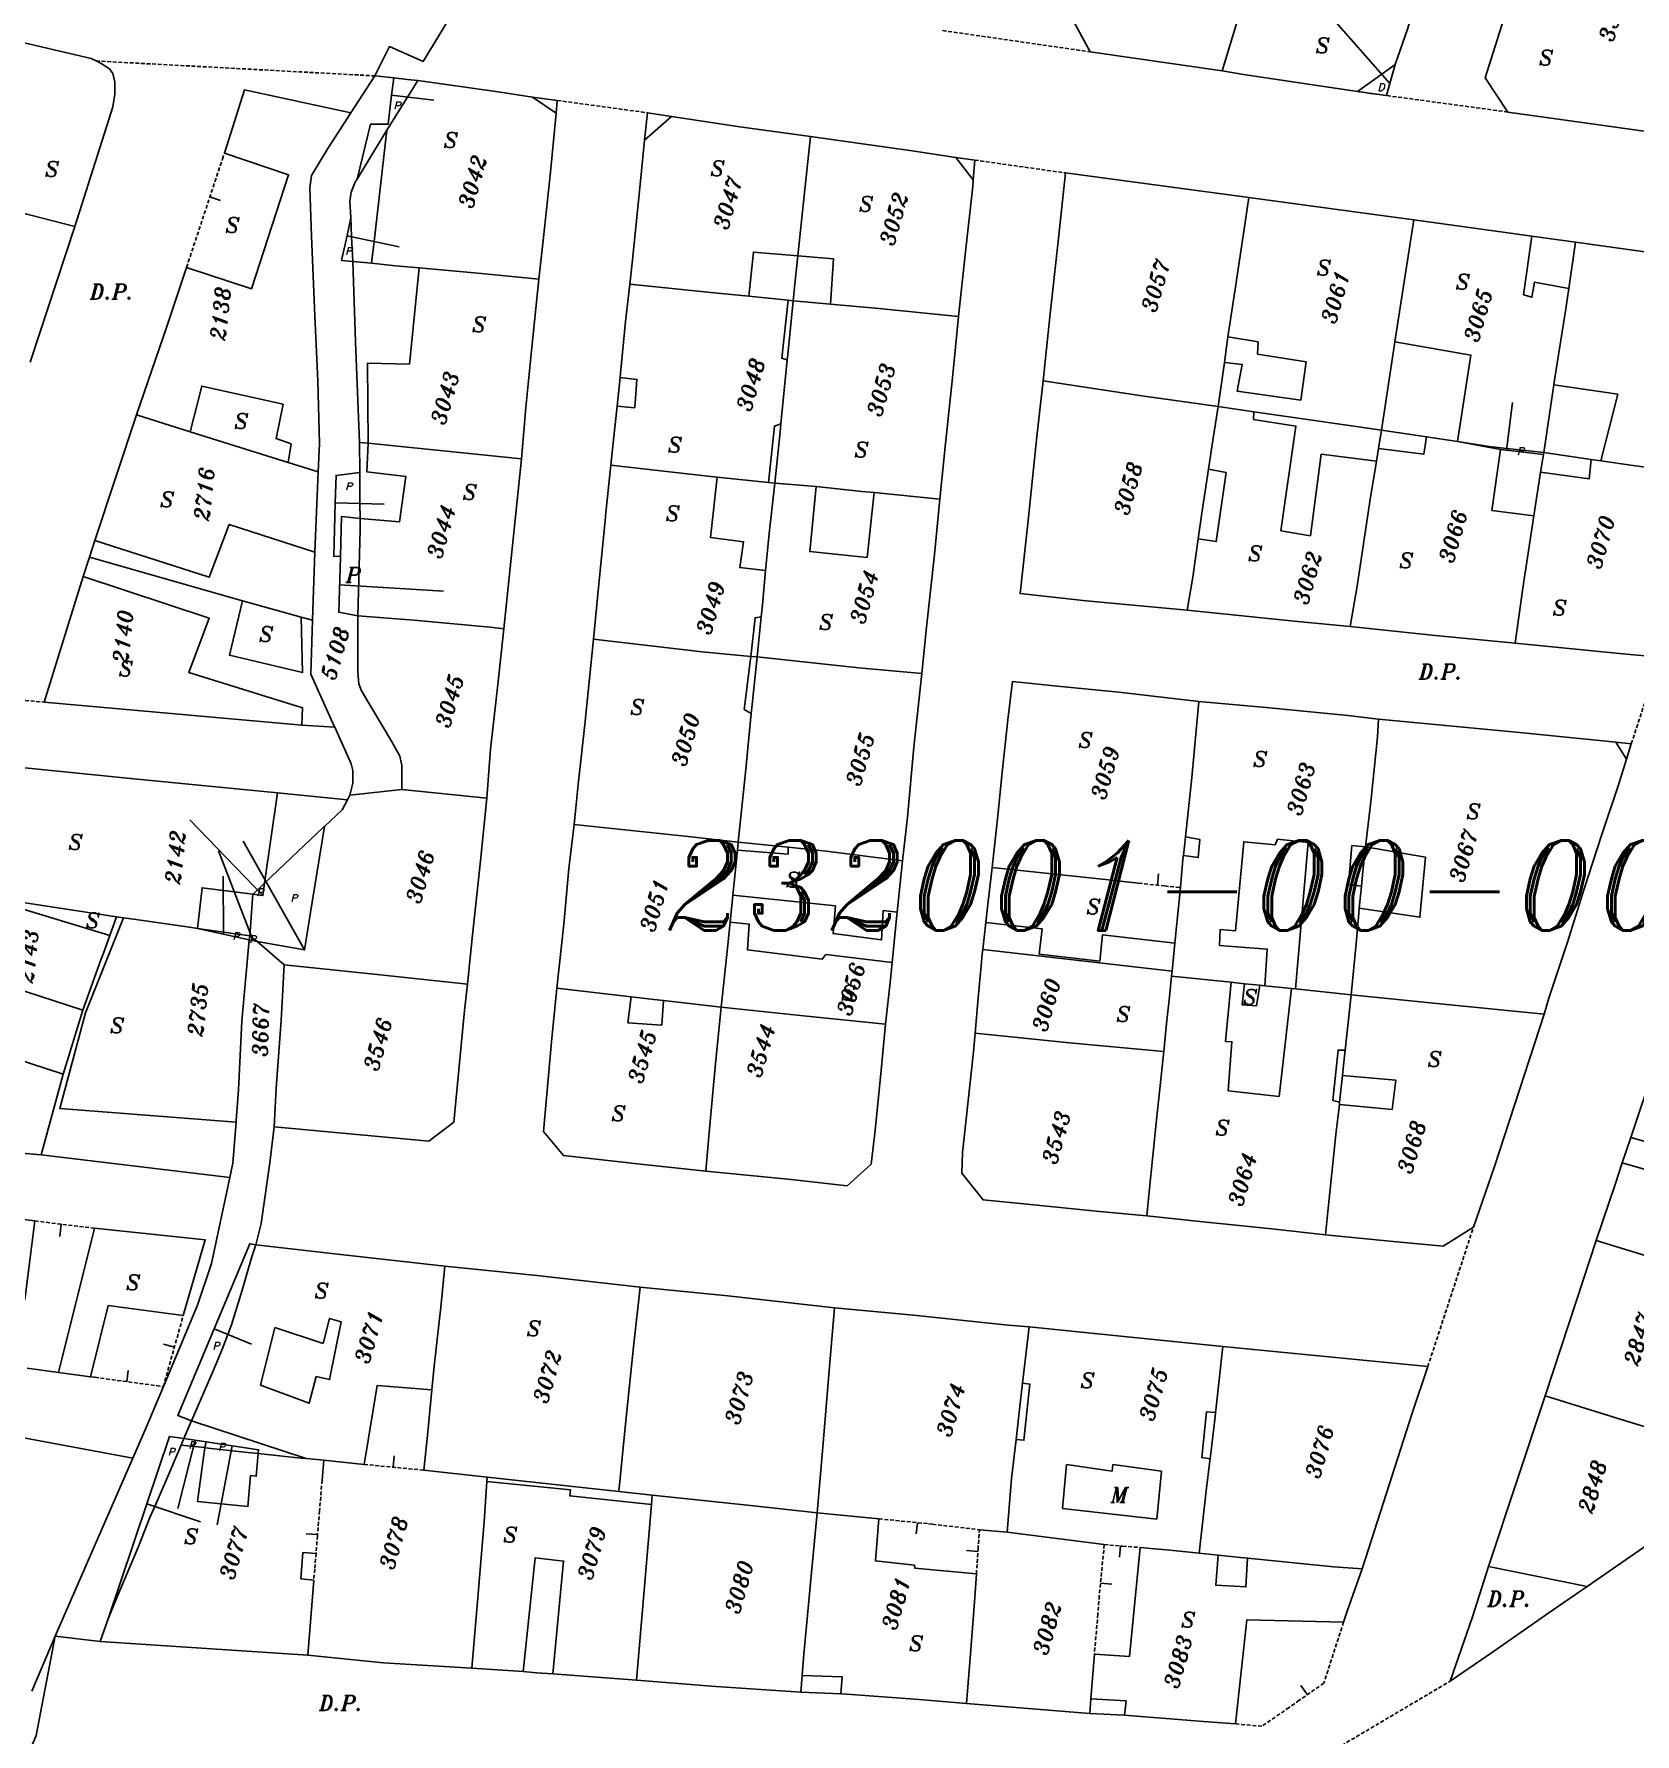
# Model space of a CAD drawing. Extents: x -334462 to -332769, y -29481 to -26664.
# Drawn here: x -333851.5 to -333744.9, y -28392.5 to -28279.3 of the extents above; entities that cross this region are included whole.
import ezdxf
from ezdxf.enums import TextEntityAlignment as Align

# ---------------------------------------------------------------- set-up
doc = ezdxf.new("R2010")
doc.units = 0
doc.header["$MEASUREMENT"] = 0
doc.linetypes.add('HIDDEN', pattern=[0.375, 0.25, -0.125])
for name, color, linetype in [('17', 7, 'CONTINUOUS'), ('18', 7, 'CONTINUOUS'), ('DP$DIVIDING$LINE', 7, 'CONTINUOUS'), ('EASEMENT$BOUNDA$', 7, 'CONTINUOUS'), ('ENC$$ST$$A$$TEXT', 7, 'CONTINUOUS'), ('ENCRO$$AREA$TEXT', 7, 'CONTINUOUS'), ('ENCROACHED$WALL', 7, 'CONTINUOUS'), ('MAP$SHEET$BOUND$', 7, 'CONTINUOUS'), ('PARCEL$BOUNDARY', 7, 'CONTINUOUS'), ('PARCEL$NUMBER', 7, 'CONTINUOUS'), ('SECTION$$A$', 7, 'CONTINUOUS'), ('STRUC$$FOOTPRINT', 7, 'CONTINUOUS')]:
    doc.layers.add(name, color=color, linetype=linetype)
doc.styles.add('ITALICT', font='ITALICT', dxfattribs={"height": 0.2})

msp = doc.modelspace()

# ---------------------------------------------------------------- linework, layer by layer
at = {"layer": '17', "color": 1, "linetype": 'Continuous'}
for p, q in [((-333776.67, -28335.99), (-333776.6, -28335.24)), ((-333827.59, -28374.77), (-333827.52, -28374.02)), ((-333792.66, -28378.47), (-333792.74, -28379.21))]:
    msp.add_line(p, q, dxfattribs=at)
at = {"layer": '18', "color": 1, "linetype": 'Continuous'}
for p, q in [((-333839.8, -28290.13), (-333839.08, -28290.37)), ((-333849.7, -28358.57), (-333849.8, -28359.39)), ((-333842.16, -28366.77), (-333842.88, -28366.57)), ((-333845.33, -28369.07), (-333845.23, -28368.33)), ((-333832.62, -28379.26), (-333833.37, -28379.2)), ((-333779.13, -28380.01), (-333779.19, -28380.76)), ((-333788.63, -28380.38), (-333789.38, -28380.33)), ((-333780.46, -28382.5), (-333779.71, -28382.57)), ((-333766.68, -28389.93), (-333767.11, -28389.31))]:
    msp.add_line(p, q, dxfattribs=at)
at = {"layer": 'DP$DIVIDING$LINE', "color": 30, "linetype": 'HIDDEN'}
for p, q in [((-333790.98, -28279.04), (-333781.15, -28280.46)), ((-333847.38, -28281.07), (-333828.8, -28282.06)), ((-333816.65, -28283.7), (-333810.65, -28284.52)), ((-333753.32, -28284.47), (-333763.33, -28283.11)), ((-333788.84, -28287.67), (-333782.8, -28288.53)), ((-333745.1, -28326.57), (-333743.21, -28320.8)), ((-333858.83, -28323.1), (-333850.84, -28323.79)), ((-333758.66, -28368.07), (-333755.62, -28358.78))]:
    msp.add_line(p, q, dxfattribs=at)
msp.add_lwpolyline([(-333772.95, -28399.72), (-333766.97, -28394.83), (-333757.17, -28389.03)], dxfattribs=at)
at = {"layer": 'ENC$$ST$$A$$TEXT', "color": 1, "linetype": 'Continuous'}
for p, q in [((-333761.19, -28282.58), (-333765.24, -28277.95)), ((-333753.41, -28307), (-333753.02, -28303.82)), ((-333831.15, -28315.97), (-333824.23, -28316.39)), ((-333836.26, -28336.68), (-333841.14, -28331.64)), ((-333839.51, -28365.55), (-333837.03, -28366.58)), ((-333840.78, -28372.96), (-333841.92, -28377.53)), ((-333844, -28377.2), (-333840.41, -28378.41))]:
    msp.add_line(p, q, dxfattribs=at)
at = {"layer": 'ENCRO$$AREA$TEXT', "color": 5, "linetype": 'Continuous'}
for p, q in [((-333827.69, -28283.35), (-333824.87, -28283.69)), ((-333830.66, -28292.71), (-333827.18, -28293.46)), ((-333831.44, -28310.52), (-333828.18, -28310.61)), ((-333833.49, -28340.3), (-333837.58, -28333.06)), ((-333836.91, -28339.69), (-333839.23, -28333.7)), ((-333838.89, -28339.27), (-333838.91, -28335.38)), ((-333838.3, -28373.34), (-333839.31, -28378.6))]:
    msp.add_line(p, q, dxfattribs=at)
at = {"layer": 'ENCROACHED$WALL', "color": 5, "linetype": 'Continuous'}
for p, q in [((-333840.61, -28338.87), (-333837.17, -28339.63)), ((-333837.17, -28339.63), (-333836.64, -28339.75))]:
    msp.add_line(p, q, dxfattribs=at)
for points in [[(-333829.99, -28288.95), (-333829.1, -28285.29), (-333827.92, -28285.29), (-333827.69, -28283.35), (-333827.55, -28282.19)], [(-333830.27, -28294.42), (-333831.02, -28294.36), (-333830.66, -28292.7), (-333830.41, -28291.53)], [(-333829.81, -28308.49), (-333831.39, -28308.68), (-333831.44, -28310.52), (-333831.53, -28314.09), (-333831.1, -28314.07)], [(-333836.64, -28339.75), (-333833.49, -28340.3), (-333832.98, -28337.13), (-333832.17, -28332.08)], [(-333840.05, -28373.07), (-333836.55, -28373.61), (-333836.57, -28373.86)]]:
    msp.add_lwpolyline(points, dxfattribs=at)
at = {"layer": 'MAP$SHEET$BOUND$', "color": 6, "linetype": 'Continuous'}
for points in [[(-333828.8, -28282.06), (-333827.83, -28280.11), (-333825.59, -28281.11), (-333823.38, -28277.48), (-333822.49, -28275.57)], [(-333855.6, -28398.56), (-333853.9, -28398.63), (-333851.37, -28392.64), (-333850.1, -28386.03)]]:
    msp.add_lwpolyline(points, dxfattribs=at)
at = {"layer": 'PARCEL$BOUNDARY', "color": 7, "linetype": 'Continuous'}
for p, q in [((-333781.15, -28280.46), (-333772.36, -28281.73)), ((-333827.55, -28282.19), (-333828.8, -28282.06)), ((-333816.65, -28283.7), (-333818.3, -28283.48)), ((-333816.72, -28284.54), (-333816.65, -28283.7)), ((-333810.65, -28284.52), (-333810.83, -28286.35)), ((-333809.04, -28284.76), (-333810.65, -28284.52)), ((-333790.09, -28287.51), (-333788.84, -28287.67)), ((-333788.84, -28287.67), (-333788.94, -28288.99)), ((-333848.8, -28292.09), (-333857.08, -28289.99)), ((-333848.8, -28292.09), (-333851.76, -28301.13)), ((-333751.72, -28292.74), (-333748.82, -28293.14)), ((-333748.82, -28293.14), (-333749.27, -28296.22)), ((-333830.27, -28294.42), (-333829.02, -28294.55)), ((-333803.9, -28296.74), (-333801.26, -28297.01)), ((-333801.26, -28297.01), (-333800.93, -28297.04)), ((-333800.93, -28297.04), (-333798.46, -28297.27)), ((-333801.34, -28300.98), (-333801.76, -28305.25)), ((-333772.63, -28304.09), (-333772.21, -28301.15)), ((-333812.47, -28302.17), (-333812.67, -28304.06)), ((-333750.27, -28302.64), (-333750.93, -28307.16)), ((-333772.63, -28304.09), (-333770.24, -28304.44)), ((-333847.45, -28313.01), (-333844.68, -28304.65)), ((-333844.68, -28304.65), (-333841.1, -28305.77)), ((-333761.75, -28305.67), (-333761.95, -28306.88)), ((-333761.75, -28305.67), (-333758.74, -28306.12)), ((-333758.74, -28306.12), (-333756.68, -28306.43)), ((-333829.83, -28306.48), (-333829.26, -28306.54)), ((-333829.83, -28306.48), (-333829.81, -28308.49)), ((-333829.26, -28306.54), (-333819.04, -28307.57)), ((-333820.22, -28318.91), (-333819.04, -28307.57)), ((-333761.95, -28306.88), (-333762.08, -28307.73)), ((-333751.14, -28308.47), (-333750.95, -28307.3)), ((-333750.95, -28307.3), (-333750.93, -28307.16)), ((-333750.93, -28307.16), (-333747.77, -28307.62)), ((-333834.57, -28307.82), (-333832.58, -28308.44)), ((-333751.59, -28311.37), (-333751.14, -28308.47)), ((-333747.77, -28307.62), (-333747.13, -28307.71)), ((-333806.01, -28308.79), (-333802.59, -28309.16)), ((-333802.59, -28309.16), (-333802.16, -28309.2)), ((-333802.16, -28309.2), (-333799.4, -28309.43)), ((-333795.53, -28309.83), (-333791.16, -28310.27)), ((-333847.81, -28314.13), (-333847.45, -28313.01)), ((-333848.23, -28315.42), (-333847.81, -28314.13)), ((-333847.81, -28314.13), (-333837.63, -28317.03)), ((-333850.84, -28323.79), (-333848.23, -28315.42)), ((-333837.63, -28317.03), (-333833.71, -28318.14)), ((-333833.71, -28318.14), (-333832.95, -28318.33)), ((-333803.07, -28318.11), (-333803.33, -28320.78)), ((-333803.76, -28320.74), (-333803.33, -28320.78)), ((-333833.67, -28325.33), (-333850.84, -28323.79)), ((-333831.47, -28325.46), (-333833.67, -28325.33)), ((-333746.12, -28326.46), (-333745.1, -28326.57)), ((-333745.1, -28326.57), (-333745.42, -28327.6)), ((-333830.63, -28330.3), (-333835.29, -28329.84)), ((-333827.01, -28329.61), (-333830.47, -28330)), ((-333827.01, -28329.61), (-333821.35, -28330.18)), ((-333804.59, -28333.12), (-333804.64, -28333.66)), ((-333804.59, -28333.12), (-333801.27, -28333.45)), ((-333774.81, -28332.77), (-333774.94, -28334)), ((-333794.01, -28337.78), (-333793.65, -28334.36)), ((-333855.12, -28336.71), (-333846.02, -28338.1)), ((-333804.96, -28336.65), (-333805.13, -28338.46)), ((-333775.13, -28336.15), (-333775.5, -28339.86)), ((-333763.22, -28337.53), (-333763.08, -28336.06)), ((-333846.02, -28338.1), (-333846.46, -28339.34)), ((-333846.02, -28338.1), (-333845.55, -28338.17)), ((-333840.61, -28338.87), (-333837.14, -28339.36)), ((-333788.31, -28340.28), (-333788.1, -28338.47)), ((-333836.64, -28339.75), (-333837.14, -28339.36)), ((-333834.85, -28341.3), (-333836.64, -28339.75)), ((-333775.5, -28339.86), (-333775.69, -28341.72)), ((-333856.69, -28341.59), (-333848.25, -28344.32)), ((-333775.69, -28341.72), (-333775.73, -28342.06)), ((-333775.73, -28342.06), (-333771.75, -28342.46)), ((-333771.75, -28342.46), (-333770.88, -28342.55)), ((-333770.88, -28342.55), (-333769.85, -28342.65)), ((-333816.67, -28342.86), (-333811.74, -28343.42)), ((-333809.58, -28343.67), (-333805.73, -28344.12)), ((-333767.73, -28342.87), (-333767.48, -28342.9)), ((-333767.48, -28342.9), (-333763.77, -28343.3)), ((-333763.77, -28343.3), (-333764.17, -28346.97)), ((-333848.25, -28344.32), (-333849.56, -28348.59)), ((-333764.35, -28348.66), (-333764.54, -28350.44)), ((-333764.54, -28350.44), (-333764.55, -28350.6)), ((-333745.13, -28352.79), (-333745.7, -28354.49)), ((-333851.04, -28353.95), (-333838.46, -28355.47)), ((-333851.45, -28358.36), (-333861.88, -28357.07)), ((-333851.97, -28368.16), (-333849.87, -28368.47)), ((-333849.87, -28368.47), (-333847.74, -28368.75)), ((-333750.83, -28370.01), (-333754.62, -28381.38)), ((-333844.93, -28374.17), (-333855.7, -28372.15)), ((-333841.7, -28373.29), (-333841.52, -28372.85)), ((-333841.7, -28373.29), (-333840.13, -28373.46)), ((-333833.39, -28374.19), (-333832.21, -28374.31)), ((-333832.21, -28374.31), (-333832.32, -28375.63)), ((-333832.21, -28374.31), (-333829.52, -28374.58)), ((-333825.54, -28374.97), (-333821.32, -28375.44)), ((-333821.32, -28375.44), (-333821.34, -28375.72)), ((-333812.54, -28376.38), (-333821.32, -28375.44)), ((-333812.54, -28376.38), (-333810.33, -28376.64)), ((-333810.33, -28376.64), (-333810.37, -28377.25)), ((-333810.37, -28377.25), (-333811.37, -28388.97)), ((-333799.33, -28377.8), (-333795.23, -28378.21)), ((-333788.53, -28378.94), (-333786.69, -28379.09)), ((-333786.69, -28379.09), (-333780.21, -28379.93)), ((-333773.88, -28380.5), (-333772.62, -28380.63)), ((-333832.87, -28382.29), (-333833.28, -28387.3)), ((-333754.62, -28381.38), (-333748.05, -28382.71)), ((-333847.1, -28386.38), (-333846.58, -28384.88)), ((-333851.65, -28389.7), (-333850.1, -28386.03)), ((-333850.1, -28386.03), (-333847.1, -28386.38)), ((-333833.28, -28387.3), (-333847.1, -28386.38)), ((-333818.92, -28388.39), (-333822.34, -28388.16)), ((-333811.37, -28388.97), (-333816.95, -28388.54)), ((-333800.33, -28388.64), (-333800.43, -28389.77)), ((-333797.76, -28389.88), (-333800.43, -28389.77)), ((-333781.1, -28390.2), (-333781.18, -28391.17)), ((-333781.18, -28391.17), (-333789.38, -28390.51)), ((-333778.87, -28391.3), (-333781.18, -28391.17))]:
    msp.add_line(p, q, dxfattribs=at)
at = {"layer": 'PARCEL$BOUNDARY', "color": 2, "linetype": 'HIDDEN'}
for p, q in [((-333851.45, -28358.36), (-333847.48, -28358.85)), ((-333842.89, -28369.4), (-333841.57, -28364.66))]:
    msp.add_line(p, q, dxfattribs=at)
at = {"layer": 'PARCEL$BOUNDARY', "color": 7, "linetype": 'Continuous'}
for points in [[(-333778.44, -28264.97), (-333779.65, -28268.99), (-333780.92, -28273.23), (-333782.41, -28278.12), (-333781.15, -28280.46)], [(-333753.32, -28284.47), (-333754.84, -28282.2), (-333753.48, -28277.91), (-333752, -28273.2), (-333750.64, -28268.86)], [(-333757.68, -28271.33), (-333758.57, -28274.18), (-333760.01, -28278.95), (-333760.83, -28281.31)], [(-333770.6, -28275.93), (-333770.83, -28276.66), (-333772.36, -28281.73)], [(-333847.38, -28281.07), (-333847.71, -28280.9), (-333853.99, -28279.43)], [(-333848.8, -28292.09), (-333846.53, -28284.97), (-333846.27, -28284.13), (-333846.12, -28283.28), (-333846.13, -28282.49), (-333846.27, -28281.9), (-333846.48, -28281.6), (-333847.04, -28281.24), (-333847.38, -28281.07)], [(-333760.83, -28281.31), (-333762.19, -28282.29), (-333763.33, -28283.11)], [(-333828, -28285.68), (-333826.63, -28283.48), (-333825.94, -28282.38)], [(-333825.94, -28282.38), (-333826.64, -28282.3), (-333827.55, -28282.19)], [(-333825.94, -28282.38), (-333820.59, -28283.13), (-333818.3, -28283.48)], [(-333763.33, -28283.11), (-333770.93, -28281.96), (-333772.36, -28281.73)], [(-333838.83, -28287.21), (-333837.48, -28282.99), (-333830.41, -28284.53)], [(-333817.89, -28295.61), (-333817.57, -28292.83), (-333817.11, -28288.48), (-333816.72, -28284.54)], [(-333809.04, -28284.76), (-333804.5, -28285.45), (-333799.78, -28286.11)], [(-333743.94, -28285.79), (-333749.18, -28285.06), (-333753.32, -28284.47)], [(-333829.99, -28288.95), (-333829.51, -28288.16), (-333828, -28285.68)], [(-333810.83, -28286.35), (-333811.12, -28289.3), (-333811.67, -28294.55), (-333811.82, -28295.94)], [(-333799.78, -28286.11), (-333800.27, -28290.68), (-333800.63, -28294.06)], [(-333799.78, -28286.11), (-333793.01, -28287.06), (-333790.09, -28287.51)], [(-333830.41, -28291.53), (-333830.47, -28290.41), (-333830.39, -28289.82), (-333830.12, -28289.15), (-333830.05, -28289.04), (-333829.99, -28288.95)], [(-333789.92, -28298.09), (-333789.45, -28293.79), (-333788.97, -28289.4), (-333788.94, -28288.99)], [(-333782.8, -28288.53), (-333783.3, -28293.3), (-333783.83, -28298.12), (-333784.28, -28302.39)], [(-333770.57, -28290.16), (-333776.35, -28289.38), (-333782.8, -28288.53)], [(-333771.97, -28299.44), (-333771.42, -28295.82), (-333770.81, -28291.68), (-333770.57, -28290.16)], [(-333770.57, -28290.16), (-333769.6, -28290.29), (-333762.72, -28291.24), (-333759.59, -28291.66)], [(-333830.27, -28294.42), (-333830.35, -28292.77), (-333830.41, -28291.53)], [(-333760.86, -28299.78), (-333760.24, -28295.79), (-333759.59, -28291.66)], [(-333759.59, -28291.66), (-333752.83, -28292.59), (-333751.72, -28292.74)], [(-333748.82, -28293.14), (-333744.52, -28293.75), (-333738.88, -28294.59)], [(-333844.68, -28304.65), (-333842.66, -28298.75), (-333841.35, -28294.82)], [(-333830.27, -28294.42), (-333830.1, -28299.79), (-333829.89, -28304.83), (-333829.83, -28306.48)], [(-333829.02, -28294.55), (-333827.43, -28294.71), (-333825.86, -28294.85)], [(-333825.86, -28294.85), (-333821.71, -28295.23), (-333817.89, -28295.61)], [(-333800.63, -28294.06), (-333800.83, -28295.93), (-333800.93, -28297.04)], [(-333819.04, -28307.57), (-333818.75, -28304.16), (-333818.37, -28300.38), (-333817.89, -28295.61)], [(-333811.82, -28295.94), (-333812.11, -28298.43), (-333812.44, -28301.88), (-333812.47, -28302.17)], [(-333811.82, -28295.94), (-333806.19, -28296.51), (-333803.9, -28296.74)], [(-333749.27, -28296.22), (-333749.46, -28297.59), (-333750.2, -28302.18), (-333750.27, -28302.64)], [(-333800.93, -28297.04), (-333801.3, -28300.63), (-333801.34, -28300.98)], [(-333798.46, -28297.27), (-333795.23, -28297.57), (-333789.92, -28298.09)], [(-333791.16, -28310.27), (-333790.78, -28306.55), (-333790.32, -28302.19), (-333789.92, -28298.09)], [(-333772.21, -28301.15), (-333772.07, -28300.11), (-333771.97, -28299.44)], [(-333761.75, -28305.67), (-333761.02, -28300.82), (-333760.86, -28299.78)], [(-333784.28, -28302.39), (-333784.71, -28306.08), (-333785.28, -28311.68), (-333785.81, -28316.56), (-333781.42, -28317.03), (-333774.69, -28317.67)], [(-333784.28, -28302.39), (-333777.71, -28303.37), (-333772.63, -28304.09)], [(-333812.67, -28304.06), (-333812.93, -28306.51), (-333813.08, -28308.01)], [(-333773.27, -28308.27), (-333773.04, -28306.79), (-333772.63, -28304.09)], [(-333801.76, -28305.25), (-333801.79, -28305.55), (-333802.16, -28309.2)], [(-333770.24, -28304.44), (-333767.3, -28304.87), (-333766.68, -28304.96), (-333761.75, -28305.67)], [(-333841.1, -28305.77), (-333835.64, -28307.48), (-333834.57, -28307.82)], [(-333756.68, -28306.43), (-333754.58, -28306.75), (-333753.79, -28306.84), (-333753.39, -28306.88), (-333750.93, -28307.16)], [(-333829.81, -28308.49), (-333829.8, -28310.56), (-333829.79, -28311.55)], [(-333813.08, -28308.01), (-333813.44, -28311.37), (-333813.45, -28311.47), (-333813.88, -28315.94), (-333814.24, -28319.6)], [(-333813.08, -28308.01), (-333806.63, -28308.73), (-333806.01, -28308.79)], [(-333773.95, -28312.9), (-333773.72, -28311.21), (-333773.27, -28308.27)], [(-333762.08, -28307.73), (-333762.52, -28310.43), (-333763.37, -28316.06), (-333763.83, -28318.76)], [(-333747.13, -28307.71), (-333744.97, -28308.02), (-333739.33, -28308.81)], [(-333802.16, -28309.2), (-333802.54, -28312.55), (-333802.62, -28313.47), (-333802.77, -28315.01)], [(-333799.4, -28309.43), (-333796.37, -28309.75), (-333795.53, -28309.83)], [(-333792.37, -28321.89), (-333792.05, -28318.79), (-333791.52, -28313.96), (-333791.16, -28310.27)], [(-333829.79, -28311.55), (-333829.78, -28312.28), (-333829.93, -28318.03)], [(-333752.84, -28319.86), (-333752.33, -28316.19), (-333751.59, -28311.37)], [(-333774.69, -28317.67), (-333774.3, -28315.47), (-333773.95, -28312.9)], [(-333802.77, -28315.01), (-333802.99, -28317.3), (-333803.07, -28318.11)], [(-333774.69, -28317.67), (-333767.34, -28318.42), (-333763.83, -28318.76)], [(-333829.93, -28318.03), (-333829.93, -28321.8), (-333829.88, -28322.58), (-333829.7, -28323.03), (-333827.69, -28326.4), (-333827.15, -28327.39), (-333827, -28328.01), (-333827.01, -28329.61)], [(-333829.93, -28318.03), (-333826.21, -28318.34), (-333821.12, -28318.8), (-333820.22, -28318.91)], [(-333821.35, -28330.18), (-333821.1, -28326.93), (-333820.63, -28322.82), (-333820.22, -28318.91)], [(-333763.83, -28318.76), (-333758.17, -28319.35), (-333752.84, -28319.86)], [(-333814.24, -28319.6), (-333814.81, -28325.29), (-333815.26, -28329.29), (-333815.53, -28331.95)], [(-333814.24, -28319.6), (-333806.99, -28320.44), (-333803.76, -28320.74)], [(-333752.84, -28319.86), (-333745.67, -28320.58), (-333743.21, -28320.8)], [(-333803.33, -28320.78), (-333803.71, -28324.36), (-333803.73, -28324.55)], [(-333803.33, -28320.78), (-333796.57, -28321.51), (-333792.37, -28321.89)], [(-333793.65, -28334.36), (-333793.32, -28331.46), (-333792.89, -28326.8), (-333792.37, -28321.89)], [(-333787.68, -28334.8), (-333787.32, -28331.56), (-333787, -28328.26), (-333786.64, -28324.97), (-333786.33, -28322.42), (-333783.56, -28322.71), (-333779.24, -28323.13), (-333773.91, -28323.74)], [(-333803.73, -28324.55), (-333804.11, -28328.48), (-333804.59, -28333.12)], [(-333773.91, -28323.74), (-333774.38, -28328.82), (-333774.81, -28332.77)], [(-333773.91, -28323.74), (-333769.42, -28324.14), (-333763.98, -28324.69), (-333761.95, -28324.93)], [(-333762.8, -28333.43), (-333762.43, -28330.23), (-333762, -28326.1), (-333761.95, -28324.93)], [(-333761.95, -28324.93), (-333757.94, -28325.31), (-333752.76, -28325.79), (-333747.21, -28326.34), (-333746.12, -28326.46)], [(-333745.42, -28327.6), (-333745.93, -28329.23), (-333747.06, -28332.6), (-333748.25, -28336.23), (-333749.35, -28339.79), (-333750.6, -28343.52), (-333750.91, -28344.58)], [(-333835.29, -28329.84), (-333839.84, -28329.4), (-333845.09, -28328.88), (-333852.35, -28328.15)], [(-333821.35, -28330.18), (-333821.77, -28334.36), (-333822.32, -28339.51), (-333822.63, -28342.59)], [(-333815.53, -28331.95), (-333815.88, -28334.88), (-333816.22, -28338.58), (-333816.67, -28342.86)], [(-333815.53, -28331.95), (-333807.94, -28332.74), (-333804.59, -28333.12)], [(-333801.27, -28333.45), (-333798.74, -28333.71), (-333793.65, -28334.36)], [(-333763.08, -28336.06), (-333762.98, -28335.05), (-333762.8, -28333.43)], [(-333804.64, -28333.66), (-333804.93, -28336.45), (-333804.96, -28336.65)], [(-333774.94, -28334), (-333774.97, -28334.26), (-333775.13, -28336.15)], [(-333836.16, -28335.86), (-333836.92, -28336.58), (-333836.93, -28336.59)], [(-333788.1, -28338.47), (-333787.98, -28337.45), (-333787.68, -28334.8)], [(-333787.68, -28334.8), (-333779.94, -28335.64), (-333777.92, -28335.85)], [(-333845.55, -28338.17), (-333844.72, -28338.28), (-333841.15, -28338.79), (-333840.61, -28338.87)], [(-333794.35, -28341.13), (-333794.08, -28338.43), (-333794.01, -28337.78)], [(-333763.77, -28343.3), (-333763.44, -28339.88), (-333763.27, -28338.12), (-333763.22, -28337.53)], [(-333805.13, -28338.46), (-333805.35, -28340.6), (-333805.73, -28344.12)], [(-333846.46, -28339.34), (-333846.89, -28340.52), (-333847.05, -28340.97), (-333848.25, -28344.32)], [(-333788.81, -28345.84), (-333788.61, -28343.5), (-333788.42, -28341.37), (-333788.35, -28340.56), (-333788.31, -28340.28)], [(-333834.85, -28341.3), (-333835.05, -28345), (-333835.37, -28349.51), (-333835.51, -28352.09)], [(-333834.85, -28341.3), (-333828.64, -28341.94), (-333822.63, -28342.59)], [(-333794.79, -28345.24), (-333794.46, -28342.27), (-333794.35, -28341.13)], [(-333822.63, -28342.59), (-333822.83, -28344.34), (-333823.55, -28351.78), (-333825.2, -28353.05), (-333835.51, -28352.09)], [(-333775.73, -28342.06), (-333775.87, -28343.42), (-333776.06, -28345.2), (-333776.25, -28347.06)], [(-333769.85, -28342.65), (-333769.7, -28342.67), (-333769.52, -28342.69)], [(-333769.52, -28342.69), (-333767.95, -28342.84), (-333767.73, -28342.87)], [(-333816.67, -28342.86), (-333817.03, -28346.43), (-333817.58, -28352.4), (-333816.24, -28354), (-333811.11, -28354.57), (-333806.76, -28355.05)], [(-333811.74, -28343.42), (-333810.21, -28343.6), (-333809.58, -28343.67)], [(-333763.77, -28343.3), (-333757.84, -28343.89), (-333750.91, -28344.58)], [(-333805.73, -28344.12), (-333806.12, -28347.86), (-333806.54, -28352.46), (-333806.76, -28355.05)], [(-333805.73, -28344.12), (-333800.25, -28344.7), (-333794.79, -28345.24)], [(-333750.91, -28344.58), (-333753.2, -28351.6), (-333754.22, -28354.74), (-333755.62, -28358.78)], [(-333857.97, -28345.83), (-333860.19, -28353.18), (-333851.04, -28353.95)], [(-333806.76, -28355.05), (-333801.06, -28355.6), (-333797.34, -28356.02), (-333795.75, -28354.57), (-333795.48, -28352.33), (-333795.08, -28348.32), (-333794.79, -28345.24)], [(-333777.37, -28358.01), (-333780.53, -28357.74), (-333785.34, -28357.24), (-333788.28, -28356.95), (-333789.69, -28355.18), (-333789.65, -28353.81), (-333789.28, -28350.35), (-333788.93, -28347.09), (-333788.81, -28345.84)], [(-333776.25, -28347.06), (-333782.53, -28346.49), (-333788.81, -28345.84)], [(-333776.25, -28347.06), (-333776.73, -28351.62), (-333777.21, -28356.42), (-333777.37, -28358.01)], [(-333764.17, -28346.97), (-333764.28, -28347.97), (-333764.35, -28348.66)], [(-333849.56, -28348.59), (-333850.23, -28351.02), (-333851.04, -28353.95)], [(-333743.92, -28349.15), (-333744.77, -28351.73), (-333745.13, -28352.79)], [(-333764.55, -28350.6), (-333764.78, -28352.61), (-333765.36, -28358.18), (-333765.47, -28359.28)], [(-333835.51, -28352.09), (-333835.79, -28354.49), (-333836.38, -28358.53), (-333836.74, -28359.96)], [(-333745.7, -28354.49), (-333746.16, -28355.86), (-333747.44, -28359.67)], [(-333765.47, -28359.28), (-333769.05, -28358.89), (-333773.84, -28358.39), (-333777.37, -28358.01)], [(-333847.48, -28358.85), (-333840.1, -28359.63), (-333841.57, -28364.66)], [(-333755.62, -28358.78), (-333757.63, -28360.04), (-333760.97, -28359.72), (-333765.47, -28359.28)], [(-333747.44, -28359.67), (-333748.76, -28363.66), (-333750.83, -28370.01)], [(-333747.44, -28359.67), (-333742.51, -28361.18), (-333737.36, -28362.84)], [(-333841.03, -28371.69), (-333839.62, -28368.46), (-333838.96, -28366.87), (-333838.6, -28365.93), (-333838.35, -28365.29), (-333837.64, -28362.97), (-333837.03, -28360.81), (-333836.74, -28359.96)], [(-333836.74, -28359.96), (-333830.89, -28360.62), (-333824.14, -28361.38)], [(-333825, -28369.61), (-333824.85, -28368.04), (-333824.42, -28364.11), (-333824.14, -28361.38)], [(-333824.14, -28361.38), (-333818.02, -28361.99), (-333811.13, -28362.77)], [(-333811.13, -28362.77), (-333811.58, -28366.75), (-333812.09, -28371.69), (-333812.54, -28376.38)], [(-333811.13, -28362.77), (-333805.29, -28363.36), (-333798.18, -28364.14)], [(-333798.18, -28364.14), (-333798.54, -28368.33), (-333798.94, -28373.17), (-333799.33, -28377.8)], [(-333798.18, -28364.14), (-333792.91, -28364.63), (-333786.61, -28365.3), (-333785.22, -28365.41)], [(-333785.66, -28369.18), (-333785.66, -28369.17), (-333785.22, -28365.41)], [(-333785.22, -28365.41), (-333778.24, -28366.13), (-333772.32, -28366.72)], [(-333772.32, -28366.72), (-333772.78, -28370.97), (-333772.8, -28371.13)], [(-333772.32, -28366.72), (-333765.02, -28367.44), (-333758.66, -28368.07)], [(-333758.66, -28368.07), (-333759.69, -28371.16), (-333761.42, -28376.51), (-333763.03, -28381.54)], [(-333825.54, -28374.97), (-333825.27, -28372.43), (-333825, -28369.61)], [(-333786.09, -28372.92), (-333785.82, -28370.53), (-333785.66, -28369.18)], [(-333740.15, -28373.3), (-333745.77, -28371.6), (-333750.83, -28370.01)], [(-333841.52, -28372.85), (-333841.2, -28372.07), (-333841.03, -28371.69)], [(-333772.8, -28371.13), (-333772.83, -28371.42), (-333773.16, -28374.21)], [(-333846.58, -28384.88), (-333845.97, -28383.41), (-333844.55, -28380.05), (-333843.79, -28378.11), (-333843.47, -28377.38), (-333842.81, -28375.91), (-333841.7, -28373.29)], [(-333786.69, -28379.09), (-333786.39, -28375.53), (-333786.09, -28372.92)], [(-333840.13, -28373.46), (-333840.11, -28373.47), (-333837.49, -28373.76), (-333836.57, -28373.86)], [(-333836.57, -28373.86), (-333835.15, -28374.02), (-333833.74, -28374.16), (-333833.39, -28374.19)], [(-333773.16, -28374.21), (-333773.18, -28374.35), (-333773.42, -28376.34), (-333773.88, -28380.5)], [(-333821.34, -28375.72), (-333821.53, -28378.4), (-333821.97, -28383.71), (-333822.34, -28388.16)], [(-333810.33, -28376.64), (-333803.97, -28377.31), (-333799.33, -28377.8)], [(-333799.33, -28377.8), (-333799.72, -28381.78), (-333800.22, -28387.23), (-333800.33, -28388.64)], [(-333748.05, -28382.71), (-333744.28, -28380.11), (-333741.51, -28378.19)], [(-333777.83, -28380.12), (-333776.87, -28380.2), (-333776.07, -28380.27), (-333773.88, -28380.5)], [(-333772.62, -28380.63), (-333771.36, -28380.76), (-333770.66, -28380.83)], [(-333770.66, -28380.83), (-333764.91, -28381.41), (-333763.03, -28381.54)], [(-333789.38, -28390.51), (-333789.13, -28387.2), (-333788.84, -28383.46), (-333788.73, -28381.88)], [(-333763.03, -28381.54), (-333764.03, -28384.36), (-333764.27, -28385.09)], [(-333754.62, -28381.38), (-333755.69, -28384.73), (-333757.17, -28389.03)], [(-333757.17, -28389.03), (-333754.34, -28387.09), (-333750.37, -28384.32), (-333748.05, -28382.71)], [(-333833.28, -28387.3), (-333828.22, -28387.8), (-333822.34, -28388.16)], [(-333780.87, -28387.23), (-333780.96, -28388.3), (-333781.1, -28390.2)], [(-333816.95, -28388.54), (-333818.03, -28388.48), (-333818.92, -28388.39)], [(-333811.37, -28388.97), (-333806.09, -28389.39), (-333800.43, -28389.77)], [(-333789.38, -28390.51), (-333792.55, -28390.24), (-333797.37, -28389.9), (-333797.76, -28389.88)], [(-333771.46, -28391.88), (-333773.59, -28391.71), (-333778.34, -28391.33), (-333778.87, -28391.3)]]:
    msp.add_lwpolyline(points, dxfattribs=at)
at = {"layer": 'PARCEL$BOUNDARY', "color": 2, "linetype": 'HIDDEN'}
for points in [[(-333841.35, -28294.82), (-333838.96, -28287.61), (-333838.83, -28287.21)], [(-333777.92, -28335.85), (-333776.19, -28336.04), (-333775.13, -28336.15)], [(-333847.74, -28368.75), (-333847.45, -28368.78), (-333842.89, -28369.4)], [(-333829.52, -28374.58), (-333827.3, -28374.8), (-333825.54, -28374.97)], [(-333832.32, -28375.63), (-333832.49, -28377.67), (-333832.63, -28379.34), (-333832.72, -28380.51)], [(-333795.23, -28378.21), (-333791.91, -28378.54), (-333791.66, -28378.57), (-333788.53, -28378.94)], [(-333788.73, -28381.88), (-333788.62, -28380.24), (-333788.53, -28378.94)], [(-333780.21, -28379.93), (-333780.54, -28383.33), (-333780.64, -28384.55), (-333780.87, -28387.23)], [(-333780.21, -28379.93), (-333778.99, -28380.03), (-333777.83, -28380.12)], [(-333832.72, -28380.51), (-333832.81, -28381.56), (-333832.87, -28382.29)], [(-333764.27, -28385.09), (-333765.58, -28389.16), (-333767.22, -28390.3), (-333767.9, -28390.78), (-333769.72, -28392.03), (-333771.46, -28391.88)]]:
    msp.add_lwpolyline(points, dxfattribs=at)
at = {"layer": 'SECTION$$A$', "color": 7, "linetype": 'Continuous'}
for p, q in [((-333828.8, -28282.06), (-333830.41, -28284.53)), ((-333830.47, -28330), (-333830.63, -28330.3)), ((-333836.93, -28336.59), (-333837.14, -28339.36)), ((-333837.14, -28339.36), (-333837.17, -28339.63)), ((-333850.1, -28386.03), (-333844.93, -28374.17))]:
    msp.add_line(p, q, dxfattribs=at)
for points in [[(-333830.41, -28284.53), (-333831.94, -28286.91), (-333833.03, -28288.69), (-333833.14, -28289.52), (-333833.03, -28292.75), (-333832.81, -28298.05), (-333832.6, -28302.38), (-333832.49, -28306.56), (-333832.58, -28308.44)], [(-333832.58, -28308.44), (-333832.74, -28312.17), (-333832.8, -28313.79)], [(-333832.8, -28313.79), (-333832.93, -28317.64), (-333832.95, -28318.33)], [(-333832.95, -28318.33), (-333833.08, -28321.93), (-333831.51, -28325.39), (-333831.47, -28325.46)], [(-333831.47, -28325.46), (-333830.39, -28327.9), (-333830.27, -28328.34), (-333830.28, -28329.18), (-333830.47, -28330)], [(-333830.63, -28330.3), (-333830.99, -28330.96), (-333832.17, -28332.08)], [(-333832.17, -28332.08), (-333832.24, -28332.14), (-333834.38, -28334.17), (-333836.16, -28335.86)], [(-333838.05, -28351.78), (-333838.04, -28351.64), (-333837.88, -28349.63), (-333837.67, -28345.04), (-333837.17, -28339.63)], [(-333838.46, -28355.47), (-333838.26, -28354.52), (-333838.05, -28351.78)], [(-333842.89, -28369.4), (-333840.61, -28363.98), (-333839.69, -28361.19), (-333838.46, -28355.47)], [(-333844.93, -28374.17), (-333844.04, -28372.12), (-333842.89, -28369.4)]]:
    msp.add_lwpolyline(points, dxfattribs=at)
at = {"layer": 'STRUC$$FOOTPRINT', "color": 1, "linetype": 'Continuous'}
for p, q in [((-333816.72, -28284.54), (-333818.3, -28283.48)), ((-333810.83, -28286.35), (-333809.04, -28284.76)), ((-333790.09, -28287.51), (-333788.94, -28288.99)), ((-333753.81, -28306.95), (-333756.68, -28306.43)), ((-333746.12, -28326.46), (-333745.42, -28327.6)), ((-333836.16, -28335.86), (-333835.29, -28329.84)), ((-333855.12, -28336.71), (-333846.46, -28339.34)), ((-333775.69, -28341.72), (-333788.31, -28340.28)), ((-333849.56, -28348.59), (-333857.97, -28345.83)), ((-333847.48, -28358.85), (-333849.87, -28368.47)), ((-333835.47, -28365.46), (-333832.24, -28366.53)), ((-333841.03, -28371.69), (-333833.39, -28374.19)), ((-333841.52, -28372.85), (-333840.05, -28373.07)), ((-333840.13, -28373.46), (-333840.05, -28373.07)), ((-333776.39, -28375.03), (-333776.7, -28378.23))]:
    msp.add_line(p, q, dxfattribs=at)
for points in [[(-333760.83, -28281.31), (-333761.19, -28282.58), (-333761.41, -28283.37), (-333763.33, -28283.11)], [(-333829.02, -28294.55), (-333828.85, -28293.1), (-333828, -28285.68)], [(-333838.83, -28287.21), (-333834.55, -28288.65), (-333837.02, -28296.25), (-333841.35, -28294.82)], [(-333751.72, -28292.74), (-333752.28, -28296.64), (-333751.72, -28296.81), (-333751.55, -28295.81), (-333749.27, -28296.22)], [(-333800.63, -28294.06), (-333803.58, -28293.8), (-333803.9, -28296.74)], [(-333825.86, -28294.85), (-333826.5, -28301.26), (-333829.29, -28301.2), (-333829.26, -28306.54)], [(-333800.63, -28294.06), (-333798.26, -28294.26), (-333798.46, -28297.27)], [(-333801.26, -28297.01), (-333801.7, -28300.88), (-333801.34, -28300.98)], [(-333771.97, -28299.44), (-333769.96, -28299.79), (-333770, -28300.6), (-333766.77, -28301.12), (-333767.12, -28303.66), (-333771.36, -28303.07), (-333771.02, -28301.29), (-333772.21, -28301.15)], [(-333760.86, -28299.78), (-333755.79, -28300.67), (-333756.68, -28306.43)], [(-333841.1, -28305.77), (-333840.34, -28302.73), (-333834.92, -28303.94), (-333835.38, -28306.23), (-333834.39, -28306.58), (-333834.57, -28307.82)], [(-333812.67, -28304.06), (-333811.49, -28304.18), (-333811.35, -28302.29), (-333812.47, -28302.17)], [(-333750.27, -28302.64), (-333745.99, -28303.27), (-333747.13, -28307.71)], [(-333801.76, -28305.25), (-333802.19, -28305.4), (-333802.59, -28309.16)], [(-333770.24, -28304.44), (-333770.26, -28304.96), (-333767.44, -28305.4), (-333768.44, -28312.37), (-333766.48, -28312.7), (-333765.76, -28307.26), (-333762.08, -28307.73)], [(-333758.74, -28306.12), (-333758.92, -28307.26), (-333761.95, -28306.88)], [(-333829.26, -28306.54), (-333829.34, -28308.44), (-333826.73, -28308.75), (-333827.16, -28311.78), (-333829.79, -28311.55)], [(-333751.59, -28311.37), (-333754.39, -28311.02), (-333753.81, -28306.95)], [(-333753.81, -28306.95), (-333753.41, -28307), (-333750.95, -28307.3)], [(-333773.27, -28308.27), (-333772.08, -28308.5), (-333772.75, -28313.09), (-333773.95, -28312.9)], [(-333751.14, -28308.47), (-333747.9, -28308.91), (-333747.77, -28307.62)], [(-333806.01, -28308.79), (-333806.45, -28312.81), (-333804.24, -28313.1), (-333804.49, -28314.82), (-333802.77, -28315.01)], [(-333795.53, -28309.83), (-333796.01, -28314.15), (-333799.83, -28313.75), (-333799.4, -28309.43)], [(-333847.45, -28313.01), (-333839.85, -28315.47), (-333838.51, -28311.95), (-333832.8, -28313.79)], [(-333829.79, -28311.55), (-333831.03, -28311.43), (-333831.1, -28314.07)], [(-333831.1, -28314.07), (-333831.1, -28314.13), (-333831.21, -28317.8), (-333829.93, -28318.03)], [(-333848.23, -28315.42), (-333839.85, -28318.19), (-333841.2, -28321.82), (-333833.63, -28324.17), (-333833.67, -28325.33)], [(-333833.71, -28318.14), (-333833.63, -28321.82), (-333838.49, -28320.67), (-333837.63, -28317.03)], [(-333803.07, -28318.11), (-333803.47, -28318.17), (-333803.76, -28320.74)], [(-333803.76, -28320.74), (-333804.19, -28324.28), (-333803.73, -28324.55)], [(-333801.27, -28333.45), (-333801.28, -28333.92), (-333804.64, -28333.66)], [(-333774.81, -28332.77), (-333773.85, -28332.94), (-333773.95, -28334.14), (-333774.94, -28334)], [(-333767.48, -28342.9), (-333766.63, -28333.14), (-333768.66, -28332.93), (-333768.83, -28333.31), (-333770.92, -28333.09), (-333771.46, -28339.02), (-333772.5, -28338.95), (-333772.53, -28340), (-333769.35, -28340.25), (-333769.52, -28342.69)], [(-333762.8, -28333.43), (-333763.71, -28333.35), (-333763.94, -28335.94), (-333763.08, -28336.06)], [(-333762.8, -28333.43), (-333758.8, -28334.13), (-333759.18, -28338.12), (-333763.22, -28337.53)], [(-333836.93, -28336.59), (-333836.26, -28336.68), (-333836.16, -28335.86)], [(-333840.61, -28338.87), (-333840.31, -28336.16), (-333836.93, -28336.59)], [(-333804.96, -28336.65), (-333798.12, -28337.37), (-333798.28, -28339.21), (-333795.05, -28339.64), (-333794.93, -28337.68), (-333794.01, -28337.78)], [(-333838.05, -28351.78), (-333849.8, -28350.87), (-333848.09, -28344.49), (-333845.55, -28338.17)], [(-333805.13, -28338.46), (-333803.86, -28338.58), (-333803.99, -28340.3), (-333799, -28340.92), (-333798.75, -28340.61), (-333794.35, -28341.13)], [(-333775.5, -28339.86), (-333780.34, -28339.3), (-333780.5, -28341.05), (-333784.55, -28340.58), (-333784.34, -28338.9), (-333788.1, -28338.47)], [(-333771.75, -28342.46), (-333772.13, -28346.4), (-333771.71, -28346.42), (-333771.96, -28349.68), (-333768.57, -28350.06), (-333767.73, -28342.87)], [(-333769.85, -28342.65), (-333770.08, -28344.02), (-333771.03, -28343.95), (-333770.88, -28342.55)], [(-333809.58, -28343.67), (-333809.69, -28345.31), (-333811.94, -28345.17), (-333811.74, -28343.42)], [(-333764.17, -28346.97), (-333764.63, -28346.97), (-333764.98, -28350.34), (-333764.54, -28350.44)], [(-333764.35, -28348.66), (-333760.79, -28348.99), (-333761.04, -28350.94), (-333764.55, -28350.6)], [(-333745.13, -28352.79), (-333738.42, -28354.72), (-333738.28, -28354.28), (-333736.96, -28354.65), (-333737.3, -28355.97), (-333740.26, -28355.17), (-333740.53, -28355.98), (-333745.7, -28354.49)], [(-333851.45, -28358.36), (-333852.13, -28363.61), (-333857.49, -28362.91), (-333858.01, -28367.35)], [(-333836.74, -28359.96), (-333837.14, -28359.88), (-333839.51, -28365.55), (-333841.93, -28371.32), (-333841.03, -28371.69)], [(-333841.57, -28364.66), (-333846.56, -28363.99), (-333847.74, -28368.75)], [(-333832.24, -28366.53), (-333831.82, -28364.86), (-333831.05, -28365.09), (-333831.82, -28368.93), (-333832.71, -28368.73), (-333833.18, -28370.51), (-333836.42, -28369.31), (-333835.47, -28365.46)], [(-333825, -28369.61), (-333828.66, -28369.33), (-333829.52, -28374.58)], [(-333786.09, -28372.92), (-333785.56, -28372.97), (-333785.17, -28369.23), (-333785.66, -28369.18)], [(-333773.16, -28374.21), (-333773.72, -28374.13), (-333773.4, -28371.07), (-333772.8, -28371.13)], [(-333841.52, -28372.85), (-333842.49, -28372.72), (-333844, -28377.2), (-333846.58, -28384.88)], [(-333836.57, -28373.86), (-333836.71, -28375.37), (-333837.09, -28375.33), (-333837.26, -28377.39), (-333840.61, -28377.06), (-333840.13, -28373.46)], [(-333776.7, -28378.23), (-333782.99, -28377.53), (-333782.72, -28374.59), (-333779.69, -28375.03), (-333779.63, -28374.6), (-333776.39, -28375.03)], [(-333821.34, -28375.72), (-333815.78, -28376.27), (-333815.82, -28376.68), (-333810.37, -28377.25)], [(-333795.23, -28378.21), (-333795.46, -28381.01), (-333792.85, -28381.3), (-333792.83, -28381.5), (-333788.73, -28381.88)], [(-333832.87, -28382.29), (-333833.73, -28382.21), (-333833.6, -28380.45), (-333832.72, -28380.51)], [(-333818.92, -28388.39), (-333818.13, -28380.81), (-333816.23, -28381.02), (-333816.95, -28388.54)], [(-333777.83, -28380.12), (-333778.54, -28387.39), (-333780.87, -28387.23)], [(-333770.66, -28380.83), (-333770.77, -28382.75), (-333772.78, -28382.63), (-333772.62, -28380.63)], [(-333764.27, -28385.09), (-333770.72, -28384.94), (-333771.46, -28391.88)], [(-333800.33, -28388.64), (-333797.68, -28388.73), (-333797.76, -28389.88)], [(-333781.1, -28390.2), (-333778.76, -28390.34), (-333778.87, -28391.3)]]:
    msp.add_lwpolyline(points, dxfattribs=at)

# ---------------------------------------------------------------- texts
at = {"layer": 'DP$DIVIDING$LINE', "color": 2, "linetype": 'Continuous', "style": 'ITALICT'}
for p in [(-333846.32, -28296.45), (-333757.79, -28321.76), (-333831.06, -28390.49)]:
    msp.add_text('D.P.', height=1, dxfattribs=at).set_placement(p, align=Align.MIDDLE)
at = {"layer": 'DP$DIVIDING$LINE', "color": 1, "linetype": 'Continuous', "style": 'ITALICT'}
msp.add_text('D.P.', height=1, dxfattribs=at).set_placement((-333753.22, -28383.54), align=Align.MIDDLE)
at = {"layer": 'EASEMENT$BOUNDA$', "color": 3, "linetype": 'Continuous', "style": 'ITALICT'}
msp.add_text('M', height=1, dxfattribs=at).set_placement((-333779.18, -28376.62), align=Align.MIDDLE)
at = {"layer": 'ENC$$ST$$A$$TEXT', "color": 1, "linetype": 'Continuous', "style": 'ITALICT'}
for s, height, p in [('D', 0.5, (-333761.78, -28282.82)), ('P', 0.5, (-333752.49, -28307.08)), ('P', 1, (-333830.24, -28315.31)), ('P', 0.5, (-333836.46, -28336.46)), ('P', 0.5, (-333839.39, -28366.69)), ('P', 0.5, (-333841, -28373.3)), ('P', 0.5, (-333842.37, -28373.75))]:
    msp.add_text(s, height=height, dxfattribs=at).set_placement(p, align=Align.MIDDLE)
at = {"layer": 'ENCRO$$AREA$TEXT', "color": 5, "linetype": 'Continuous', "style": 'ITALICT'}
for p in [(-333827.33, -28284.04), (-333830.56, -28293.74), (-333830.55, -28309.42), (-333834.2, -28336.85), (-333838.07, -28339.39), (-333836.96, -28339.6), (-333839.02, -28373.42)]:
    msp.add_text('P', height=0.5, dxfattribs=at).set_placement(p, align=Align.MIDDLE)
at = {"layer": 'MAP$SHEET$BOUND$', "color": 6, "linetype": 'Continuous', "style": 'ITALICT'}
msp.add_text('232001-00-008-0', height=6, dxfattribs=at).set_placement((-333767, -28336), align=Align.MIDDLE)
at = {"layer": 'PARCEL$NUMBER', "color": 7, "linetype": 'Continuous', "style": 'ITALICT'}
for s, rotation, p in [('3310', 74.1686, (-333746.31, -28277.99)), ('3042', 74.1686, (-333822.29, -28289.1)), ('3047', 74.1686, (-333805.29, -28290.51)), ('3052', 74.1686, (-333794.23, -28291.58)), ('3057', 74.1686, (-333776.78, -28296.02)), ('2138', 83.9793, (-333839.09, -28297.89)), ('3061', 74.1686, (-333764.81, -28296.79)), ('3065', 74.1686, (-333755.3, -28298.01)), ('3043', 74.1686, (-333824.13, -28303.52)), ('3048', 74.1686, (-333803.76, -28302.63)), ('3053', 74.1686, (-333795.07, -28302.97)), ('2716', 83.9793, (-333840.17, -28309.91)), ('3058', 74.1686, (-333778.61, -28309.54)), ('3044', 74.1686, (-333824.38, -28312.44)), ('3066', 74.1686, (-333756.97, -28312.73)), ('3070', 74.1686, (-333747.14, -28313.12)), ('3062', 74.1686, (-333766.66, -28315.5)), ('3054', 74.1686, (-333796.2, -28316.79)), ('3049', 74.1686, (-333806.44, -28317.51)), ('2140', 83.9793, (-333845.58, -28319.42)), ('5108', 74.1686, (-333831.45, -28320.53)), ('3045', 74.1686, (-333823.83, -28323.71)), ('3050', 74.1686, (-333808.1, -28326.28)), ('3055', 74.1686, (-333796.47, -28327.59)), ('3059', 74.1686, (-333780.15, -28328.5)), ('3063', 74.1686, (-333767.1, -28329.56)), ('2142', 83.9793, (-333842.09, -28334.12)), ('3067', 74.1686, (-333756.27, -28334.01)), ('3046', 74.1686, (-333825.78, -28335.42)), ('3051', 74.1686, (-333810.19, -28337.32)), ('2143', 83.9793, (-333851.9, -28340.72)), ('3056', 74.1686, (-333797.08, -28342.9)), ('2735', 83.9793, (-333840.59, -28344.27)), ('3060', 74.1686, (-333784.06, -28343.96)), ('3546', 74.1686, (-333828.6, -28346.57)), ('3545', 74.1686, (-333810.99, -28347.41)), ('3544', 74.1686, (-333803.09, -28347.01)), ('3543', 74.1686, (-333783.4, -28352.79)), ('3068', 74.1686, (-333759.73, -28353.43)), ('3064', 74.1686, (-333771.01, -28355.6)), ('3071', 74.1686, (-333829.2, -28366.08)), ('2847', 74.1686, (-333744.64, -28366.21)), ('3072', 74.1686, (-333817.31, -28368.73)), ('3073', 74.1686, (-333804.54, -28370.14)), ('3075', 74.1686, (-333776.93, -28369.91)), ('3074', 74.1686, (-333790.44, -28370.95)), ('3076', 74.1686, (-333765.87, -28373.73)), ('2848', 74.1686, (-333747.69, -28376.06)), ('3077', 74.1686, (-333838.2, -28380.47)), ('3078', 74.1686, (-333827.55, -28379.8)), ('3079', 74.1686, (-333814.35, -28380.49)), ('3080', 74.1686, (-333804.53, -28382.75)), ('3081', 74.1686, (-333794.08, -28383.83)), ('3082', 74.1686, (-333784.01, -28385.5)), ('3083', 74.1686, (-333775.29, -28387.72))]:
    msp.add_text(s, height=1, rotation=rotation, dxfattribs=at).set_placement(p, align=Align.MIDDLE)
at = {"layer": 'PARCEL$NUMBER', "color": 1, "linetype": 'Continuous', "style": 'ITALICT'}
msp.add_text('3667', height=1, rotation=88.9209, dxfattribs=at).set_placement((-333836.42, -28345.62), align=Align.MIDDLE)
at = {"layer": 'STRUC$$FOOTPRINT', "color": 1, "linetype": 'Continuous', "style": 'ITALICT'}
for p in [(-333765.65, -28280.03), (-333750.77, -28280.84), (-333823.73, -28286.34), (-333850.3, -28288.26), (-333805.97, -28288.22), (-333796.07, -28290.59), (-333838.27, -28292), (-333765.58, -28294.84), (-333756.31, -28295.78), (-333821.84, -28298.62), (-333837.69, -28305.06), (-333808.8, -28306.64), (-333796.38, -28306.96), (-333842.63, -28310.28), (-333822.47, -28309.79), (-333808.95, -28311.21), (-333770.14, -28313.88), (-333760.08, -28314.35), (-333749.86, -28317.5), (-333836.04, -28319.26), (-333798.74, -28318.45), (-333845.38, -28321.55), (-333811.31, -28324.12), (-333781.45, -28326.32), (-333769.82, -28327.58), (-333755.6, -28331.07), (-333848.73, -28333.11), (-333800.94, -28335.61), (-333780.92, -28337.41), (-333847.59, -28338.34), (-333797.26, -28343.16), (-333770.48, -28343.43), (-333845.96, -28345.33), (-333778.93, -28344.58), (-333758.19, -28347.57), (-333812.56, -28351.19), (-333772.33, -28352.14), (-333844.9, -28362.45), (-333832.34, -28363), (-333818.2, -28365.52), (-333781.32, -28368.98), (-333841.03, -28379.37), (-333819.77, -28379.26), (-333774.61, -28384.93), (-333792.74, -28386.5)]:
    msp.add_text('S', height=1, dxfattribs=at).set_placement(p, align=Align.MIDDLE)

doc.saveas('drawing.dxf')
